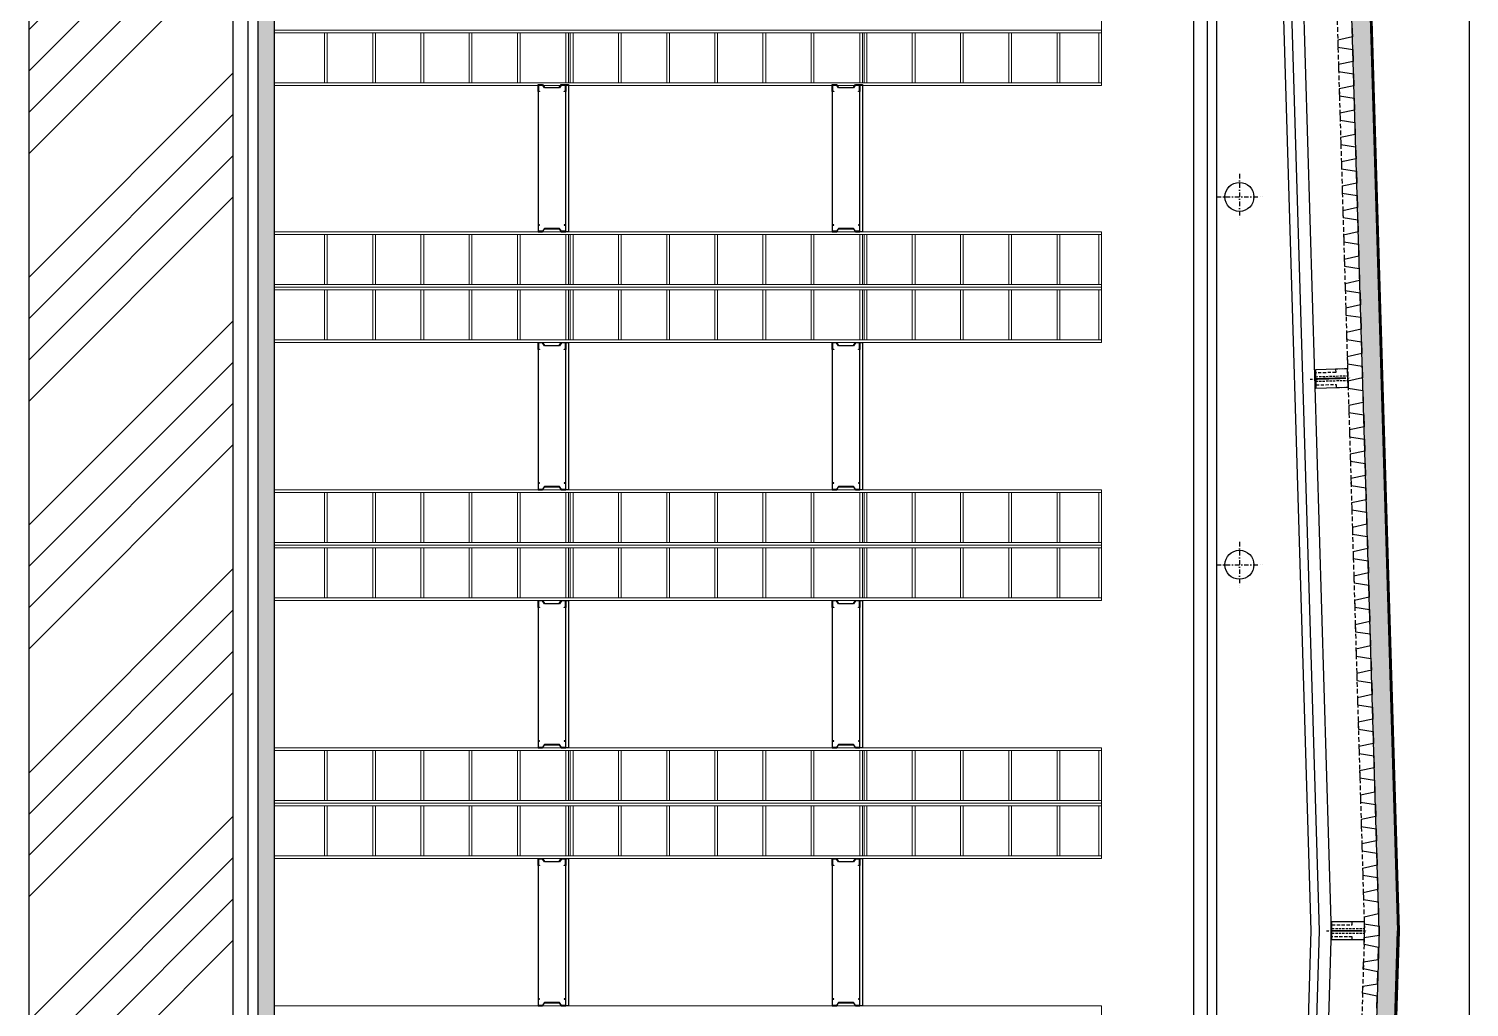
# Model space of a CAD drawing. Header units: millimetres. Extents: x 325046 to 1268204, y 1875583 to 2761998.
# Drawn here: x 328414 to 344085, y 2530062 to 2540701 of the extents above; entities that cross this region are included whole.
import ezdxf

# ---------------------------------------------------------------- set-up
doc = ezdxf.new("R2010")
doc.units = ezdxf.units.MM
doc.header["$LTSCALE"] = 100
doc.linetypes.add('DASHDOT', pattern=[1, 0.5, -0.25, 0, -0.25])
doc.linetypes.add('DASHED', pattern=[0.75, 0.5, -0.25])
for name, color, linetype in [('005', 9, 'Continuous'), ('025', 1, 'Continuous'), ('035', 7, 'Continuous'), ('050', 4, 'Continuous'), ('DEHA', 2, 'Continuous'), ('KOTY', 2, 'Continuous'), ('TENKÁ', 7, 'Continuous'), ('ŠRAF-TERÉN', 34, 'Continuous'), ('ŽB - MONOLIT', 4, 'Continuous')]:
    doc.layers.add(name, color=color, linetype=linetype)
for name, color, linetype, lineweight, true_color in [('IZOLACE - H', 7, 'Continuous', 9, 0x525252), ('PŘÍČKY - SDK', 7, 'Continuous', 30, 0x6a1174), ('Regály', 7, 'Continuous', 9, 0x0d4f10), ('TRAPÉZ -  KRYTINA', 7, 'Continuous', 25, 0x005875)]:
    doc.layers.add(name, color=color, linetype=linetype, lineweight=lineweight, true_color=true_color)
for name, color, linetype, true_color in [('Izolace tepelná', 7, 'Continuous', 0xfdf0ce), ('OCEL', 7, 'Continuous', 0x025574), ('ŽB - Šraf-monol', 7, 'Continuous', 0x6bc2a4)]:
    doc.layers.add(name, color=color, linetype=linetype, true_color=true_color)

# ---------------------------------------------------------------- blocks, each defined once
blk = doc.blocks.new('V3 POHL')
at = {"layer": '005', "linetype": 'DASHDOT'}
for points in [[(1939746, -5358205), (1939746, -5358705), (1939746, -5358705)], [(1939996, -5358455), (1939496, -5358455), (1939496, -5358455)], [(1939746, -5360505), (1939746, -5361005), (1939746, -5361005)], [(1939996, -5360755), (1939496, -5360755), (1939496, -5360755)], [(1939746, -5364505), (1939746, -5365005), (1939746, -5365005)], [(1939996, -5364755), (1939496, -5364755), (1939496, -5364755)], [(1939746, -5372965), (1939746, -5372465), (1939746, -5372465)], [(1939996, -5372715), (1939496, -5372715), (1939496, -5372715)], [(1939746, -5376965), (1939746, -5376465), (1939746, -5376465)], [(1939996, -5376715), (1939496, -5376715), (1939496, -5376715)], [(1939746, -5379265), (1939746, -5378765), (1939746, -5378765)], [(1939996, -5379015), (1939496, -5379015), (1939496, -5379015)]]:
    blk.add_lwpolyline(points, dxfattribs=at)
at = {"layer": '025', "linetype": 'DASHED'}
for points, const_width in [([(1940396, -5356835), (1940246, -5356835)], 25), ([(1938926, -5362735), (1938586, -5362725)], 20), ([(1938749, -5368735), (1938409, -5368735)], 20), ([(1938926, -5374735), (1938586, -5374745)], 20), ([(1940396, -5380585), (1940246, -5380585)], 25)]:
    blk.add_lwpolyline(points, dxfattribs=dict(at, const_width=const_width))
at = {"layer": '025', "linetype": 'DASHED', "ltscale": 0.5}
blk.add_lwpolyline([(1939065, -5358095), (1939062, -5358195), (1939112, -5358197), (1939115, -5358097)], close=True, dxfattribs=at)
at = {"layer": '035', "ltscale": 0.5}
blk.add_lwpolyline([(1939146, -5356805), (1939104, -5356805), (1938749, -5368634), (1938749, -5368836), (1939105, -5380715), (1940246, -5380715), (1940246, -5356705), (1939146, -5356705), (1939146, -5356805)], close=True, dxfattribs=at)
for points in [[(1939326, -5356705), (1938966, -5368735), (1939325, -5380715)], [(1939311, -5356705), (1939302, -5357005), (1939098, -5357005)], [(1939976, -5380715), (1939976, -5380715), (1939996, -5380715), (1939996, -5356705), (1939976, -5356705), (1939976, -5356705)], [(1940026, -5356705), (1940026, -5357005), (1940246, -5357005)], [(1939228, -5357005), (1938876, -5368735), (1939226, -5380415)], [(1940096, -5380415), (1940096, -5357005)], [(1939309, -5380715), (1939300, -5380415), (1939096, -5380415)], [(1940026, -5380715), (1940026, -5380415), (1940246, -5380415)]]:
    blk.add_lwpolyline(points, dxfattribs=at)
for centre in [(1939746, -5358455), (1939746, -5360755), (1939746, -5364755), (1939746, -5372715), (1939746, -5376715), (1939746, -5379015)]:
    blk.add_circle(centre, 158, dxfattribs=at)
at = {"layer": 'DEHA', "color": 3, "linetype": 'DASHDOT'}
blk.add_lwpolyline([(1938964, -5358145), (1939164, -5358145)], dxfattribs=at)

msp = doc.modelspace()

# ---------------------------------------------------------------- hatches: boundary and pattern name
at = {"layer": 'Izolace tepelná'}
h = msp.add_hatch(color=256, dxfattribs=at)
h.dxf.hatch_style = 1
h.paths.add_polyline_path([(343123.1, 2536982), (343303, 2530984.7), (343103.1, 2530978.7), (342923.1, 2536976)])
h.paths.add_polyline_path([(343105.6, 2530893.4), (343305.7, 2530893.4), (343303, 2530984.7), (343103.1, 2530978.7)])
h.paths.add_polyline_path([(342945.7, 2542892.7), (342745.6, 2542892.7), (342923.1, 2536976), (343123.1, 2536982)])
h = msp.add_hatch(color=256, dxfattribs=at)
h.dxf.hatch_style = 1
h.paths.add_polyline_path([(343123.1, 2524804.1), (343303, 2530801.4), (343103.1, 2530807.4), (342923.1, 2524810.1)])
h.paths.add_polyline_path([(342943.1, 2518806.8), (343123.1, 2524804.1), (342923.1, 2524810.1), (342921.4, 2524752.4), (342743.2, 2518812.8)])
h.paths.add_polyline_path([(342934.9, 2518531.9), (342943.1, 2518806.8), (342743.2, 2518812.8), (342735, 2518537.9)])
h.paths.add_polyline_path([(343105.6, 2530892.7), (343305.7, 2530892.7), (343303, 2530801.4), (343103.1, 2530807.4)])
at = {"layer": 'ŠRAF-TERÉN'}
h = msp.add_hatch(dxfattribs=at)
h.set_pattern_fill('ANSI34', color=256, scale=100, angle=180, style=0)
h.set_pattern_definition([(225, (3748669, 1557477), (1347.0384, -1347.0384), []), (225, (3748220, 1557477), (1347.0384, -1347.0384), []), (225, (3747771, 1557477), (1347.0384, -1347.0384), []), (225, (3747322, 1557477), (1347.0384, -1347.0384), [])])
h.paths.add_polyline_path([(330638, 2610592.7), (330638, 2605017.7), (329288, 2605017.7), (329288, 2605567.7), (328413.6, 2605567.7), (328413.6, 2610092.7), (329288, 2610092.7), (329288, 2610592.7)])
h.paths.add_polyline_path([(330088, 2616098.2), (330088, 2611802.5), (330088, 2611584.2), (329251.6, 2611430.2), (329310.7, 2611232.7), (329288, 2611092.7), (329288, 2611592.7), (328413.6, 2611592.7), (328413.6, 2616098.2)])
h.paths.add_polyline_path([(330638, 2599067.7), (329288, 2599067.7), (329288, 2599567.7), (328413.6, 2599567.7), (328413.6, 2604067.7), (329288, 2604067.7), (329288, 2604617.7), (329328, 2604617.7), (329328, 2604617.7), (329448, 2604617.7), (330638, 2604617.7)])
h.paths.add_polyline_path([(330638, 2598817.7), (329288, 2598817.7), (329288, 2599067.7), (329328, 2599067.7), (329328, 2599057.7), (329448, 2599057.7), (330638, 2599058.6)])
h.paths.add_polyline_path([(330638, 2598817.7), (330638, 2598567.7), (329448, 2598567.7), (329448, 2598577.7), (329328, 2598577.7), (329288, 2598577.3), (329288, 2598817.7)])
h.paths.add_polyline_path([(329288, 2598467.7), (329288, 2598067.7), (328413.6, 2598067.7), (328413.6, 2598511.4)], flags=17)
h.paths.add_polyline_path([(329288, 2598817.7), (329288, 2598567.7), (328413.6, 2598567.7), (328413.6, 2598817.7)])
h.paths.add_polyline_path([(329288, 2599067.7), (329288, 2598817.7), (328413.6, 2598817.7), (328413.6, 2599067.7)])
h.paths.add_polyline_path([(329288, 2599567.7), (329288, 2599167.7), (328413.6, 2599124), (328413.6, 2599567.7)], flags=17)
h.paths.add_polyline_path([(329288, 2604517.7), (329288, 2604067.7), (328413.6, 2604067.7), (328413.6, 2604561.4)], flags=17)
h.paths.add_polyline_path([(329288, 2604817.7), (329288, 2604617.7), (328413.6, 2604617.7), (328413.6, 2604817.7)])
h.paths.add_polyline_path([(329288, 2605017.7), (329288, 2604817.7), (328413.6, 2604817.7), (328413.6, 2605017.7)])
h.paths.add_polyline_path([(329288, 2605567.7), (329288, 2605117.7), (328413.6, 2605074), (328413.6, 2605567.7)], flags=17)
h.paths.add_polyline_path([(329288, 2610492.7), (329288, 2610092.7), (328413.6, 2610092.7), (328413.6, 2610536.4)], flags=17)
h.paths.add_polyline_path([(329288, 2610817.7), (329288, 2610592.7), (328413.6, 2610592.7), (328413.6, 2610817.7)])
h.paths.add_polyline_path([(329288, 2611092.7), (329288, 2610817.7), (328413.6, 2610817.7), (328413.6, 2611092.7)])
h.paths.add_polyline_path([(329288, 2611592.7), (329288, 2611192.7), (328413.6, 2611149), (328413.6, 2611592.7)], flags=17)
h.paths.add_polyline_path([(329655.4, 2473791.8), (330638, 2474664.6), (330638, 2598567.7), (329448, 2598567.7), (329328, 2598567.7), (329328, 2598567.7), (329288, 2598567.7), (329288, 2598067.7), (328413.6, 2598067.7), (328413.6, 2450125.8), (330145.3, 2450125.8), (329540.3, 2470005.1), (329091.3, 2470252.1), (329091.3, 2470657.8), (329655.4, 2470923.6)])
at = {"layer": 'ŽB - Šraf-monol'}
msp.add_hatch(color=256, dxfattribs=at).paths.add_polyline_path([(331085.4, 2472948.4), (330905.4, 2472948.4), (330905.4, 2611092.7), (331085.4, 2611092.7)])

# ---------------------------------------------------------------- linework, layer by layer
at = {"layer": '005', "linetype": 'DASHED'}
msp.add_lwpolyline([(342585.6, 2542892.7), (342585.6, 2542892.7), (342945.6, 2530892.7), (342575.1, 2518542.7)], dxfattribs=at)
at = {"layer": '005', "linetype": 'DASHDOT', "ltscale": 0.5}
for points in [[(342355.4, 2536891.2), (342795.2, 2536904.4)], [(342532.4, 2530893), (342972.4, 2530893)]]:
    msp.add_lwpolyline(points, dxfattribs=at)
at = {"layer": '035', "linetype": 'DASHED', "ltscale": 0.7}
for points in [[(342768.2, 2536803.5), (342762.2, 2537003.5), (342632.3, 2536999.6), (342633.3, 2536964.6), (342413.4, 2536958), (342417.3, 2536828), (342637.2, 2536834.6), (342638.3, 2536799.6), (342768.2, 2536803.5)], [(342942.4, 2530993), (342942.4, 2530793), (342812.4, 2530793), (342812.4, 2530828), (342592.4, 2530828), (342592.4, 2530958), (342812.4, 2530958), (342812.4, 2530993), (342942.4, 2530993)]]:
    msp.add_lwpolyline(points, dxfattribs=at)
at = {"layer": '035', "linetype": 'DASHED', "ltscale": 0.5}
for points in [[(342414.6, 2536918), (342764.5, 2536928.5)], [(342416.1, 2536868), (342766, 2536878.5)], [(342592.4, 2530918), (342942.4, 2530918)], [(342592.4, 2530868), (342942.4, 2530868)]]:
    msp.add_lwpolyline(points, dxfattribs=at)
at = {"layer": '050', "ltscale": 0.5}
for points in [[(342768.2, 2536803.5), (342768.2, 2536803.5), (342768.2, 2536803.5), (342768.2, 2536803.5), (342762.2, 2537003.5), (342762.2, 2537003.5), (342762.2, 2537003.5), (342412.4, 2536993), (342418.4, 2536793.1)], [(342942.4, 2530993), (342942.4, 2530993), (342942.4, 2530993), (342942.4, 2530993), (342942.4, 2530793), (342942.4, 2530793), (342942.4, 2530793), (342592.4, 2530793), (342592.4, 2530993)]]:
    msp.add_lwpolyline(points, close=True, dxfattribs=at)
at = {"layer": 'IZOLACE - H', "linetype": 'ByBlock', "ltscale": 1000}
for p, q in [((343325.7, 2530893.4), (342965.7, 2542892.7)), ((343325.7, 2530892.7), (342954.9, 2518531.3))]:
    msp.add_line(p, q, dxfattribs=at)
at = {"layer": 'IZOLACE - H', "linetype": 'DASHED', "ltscale": 10, "const_width": 20}
for points in [[(343315.7, 2530893.4), (342955.7, 2542892.7)], [(343315.7, 2530892.7), (342944.9, 2518531.6)]]:
    msp.add_lwpolyline(points, dxfattribs=at)
at = {"layer": 'Izolace tepelná'}
for points in [[(343105.6, 2530893.4), (342745.6, 2542892.7)], [(342945.7, 2542892.7), (343305.7, 2530893.4)], [(342735, 2518537.9), (342934.9, 2518531.9), (343305.7, 2530892.7)], [(343105.6, 2530892.7), (342735, 2518537.9)]]:
    msp.add_lwpolyline(points, dxfattribs=at)
at = {"layer": 'KOTY'}
msp.add_line((341085.4, 2532471.3), (341085.4, 2531661.8), dxfattribs=at)
at = {"layer": 'OCEL', "linetype": 'ByBlock'}
for p, q in [((333955.4, 2540019.6), (333955.4, 2538570.1)), ((337155.4, 2540019.6), (337155.4, 2538570.1)), ((333955.4, 2537213.6), (333955.4, 2535764.1)), ((337155.4, 2537213.6), (337155.4, 2535764.1)), ((333955.4, 2534407.6), (333955.4, 2532958.1)), ((337155.4, 2534407.6), (337155.4, 2532958.1)), ((333955.4, 2531601.6), (333955.4, 2530152.1)), ((337155.4, 2531601.6), (337155.4, 2530152.1))]:
    msp.add_line(p, q, dxfattribs=at)
for points in [[(334239.9, 2540023.6), (334251.4, 2540023.6), (334251.4, 2540090.9), (334209.3, 2540090.9), (334187.7, 2540060.3), (334023, 2540060.3), (334001.4, 2540090.9), (333959.4, 2540090.9), (333959.4, 2540023.6), (333970.8, 2540023.6), (333970.8, 2540019.6), (333955.4, 2540019.6), (333955.4, 2540094.9), (334003.4, 2540094.9), (334025, 2540064.3), (334185.6, 2540064.3), (334207.3, 2540094.9), (334255.4, 2540094.9), (334255.4, 2540019.6), (334239.9, 2540019.6), (334239.9, 2540023.6)], [(337439.9, 2540023.6), (337451.4, 2540023.6), (337451.4, 2540090.9), (337409.3, 2540090.9), (337387.7, 2540060.3), (337223, 2540060.3), (337201.4, 2540090.9), (337159.4, 2540090.9), (337159.4, 2540023.6), (337170.8, 2540023.6), (337170.8, 2540019.6), (337155.4, 2540019.6), (337155.4, 2540094.9), (337203.4, 2540094.9), (337225, 2540064.3), (337385.6, 2540064.3), (337407.3, 2540094.9), (337455.4, 2540094.9), (337455.4, 2540019.6), (337439.9, 2540019.6), (337439.9, 2540023.6)], [(334239.9, 2538566.1), (334251.4, 2538566.1), (334251.4, 2538498.9), (334209.3, 2538498.9), (334187.7, 2538529.5), (334023, 2538529.5), (334001.4, 2538498.9), (333959.4, 2538498.9), (333959.4, 2538566.1), (333970.8, 2538566.1), (333970.8, 2538570.1), (333955.4, 2538570.1), (333955.4, 2538494.9), (334003.4, 2538494.9), (334025, 2538525.5), (334185.6, 2538525.5), (334207.3, 2538494.9), (334255.4, 2538494.9), (334255.4, 2538570.1), (334239.9, 2538570.1), (334239.9, 2538566.1)], [(337439.9, 2538566.1), (337451.4, 2538566.1), (337451.4, 2538498.9), (337409.3, 2538498.9), (337387.7, 2538529.5), (337223, 2538529.5), (337201.4, 2538498.9), (337159.4, 2538498.9), (337159.4, 2538566.1), (337170.8, 2538566.1), (337170.8, 2538570.1), (337155.4, 2538570.1), (337155.4, 2538494.9), (337203.4, 2538494.9), (337225, 2538525.5), (337385.6, 2538525.5), (337407.3, 2538494.9), (337455.4, 2538494.9), (337455.4, 2538570.1), (337439.9, 2538570.1), (337439.9, 2538566.1)], [(334239.9, 2537217.6), (334251.4, 2537217.6), (334251.4, 2537284.9), (334209.3, 2537284.9), (334187.7, 2537254.3), (334023, 2537254.3), (334001.4, 2537284.9), (333959.4, 2537284.9), (333959.4, 2537217.6), (333970.8, 2537217.6), (333970.8, 2537213.6), (333955.4, 2537213.6), (333955.4, 2537288.9), (334003.4, 2537288.9), (334025, 2537258.3), (334185.6, 2537258.3), (334207.3, 2537288.9), (334255.4, 2537288.9), (334255.4, 2537213.6), (334239.9, 2537213.6), (334239.9, 2537217.6)], [(337439.9, 2537217.6), (337451.4, 2537217.6), (337451.4, 2537284.9), (337409.3, 2537284.9), (337387.7, 2537254.3), (337223, 2537254.3), (337201.4, 2537284.9), (337159.4, 2537284.9), (337159.4, 2537217.6), (337170.8, 2537217.6), (337170.8, 2537213.6), (337155.4, 2537213.6), (337155.4, 2537288.9), (337203.4, 2537288.9), (337225, 2537258.3), (337385.6, 2537258.3), (337407.3, 2537288.9), (337455.4, 2537288.9), (337455.4, 2537213.6), (337439.9, 2537213.6), (337439.9, 2537217.6)], [(334239.9, 2535760.1), (334251.4, 2535760.1), (334251.4, 2535692.9), (334209.3, 2535692.9), (334187.7, 2535723.5), (334023, 2535723.5), (334001.4, 2535692.9), (333959.4, 2535692.9), (333959.4, 2535760.1), (333970.8, 2535760.1), (333970.8, 2535764.1), (333955.4, 2535764.1), (333955.4, 2535688.9), (334003.4, 2535688.9), (334025, 2535719.5), (334185.6, 2535719.5), (334207.3, 2535688.9), (334255.4, 2535688.9), (334255.4, 2535764.1), (334239.9, 2535764.1), (334239.9, 2535760.1)], [(337439.9, 2535760.1), (337451.4, 2535760.1), (337451.4, 2535692.9), (337409.3, 2535692.9), (337387.7, 2535723.5), (337223, 2535723.5), (337201.4, 2535692.9), (337159.4, 2535692.9), (337159.4, 2535760.1), (337170.8, 2535760.1), (337170.8, 2535764.1), (337155.4, 2535764.1), (337155.4, 2535688.9), (337203.4, 2535688.9), (337225, 2535719.5), (337385.6, 2535719.5), (337407.3, 2535688.9), (337455.4, 2535688.9), (337455.4, 2535764.1), (337439.9, 2535764.1), (337439.9, 2535760.1)], [(334239.9, 2534411.6), (334251.4, 2534411.6), (334251.4, 2534478.9), (334209.3, 2534478.9), (334187.7, 2534448.3), (334023, 2534448.3), (334001.4, 2534478.9), (333959.4, 2534478.9), (333959.4, 2534411.6), (333970.8, 2534411.6), (333970.8, 2534407.6), (333955.4, 2534407.6), (333955.4, 2534482.9), (334003.4, 2534482.9), (334025, 2534452.3), (334185.6, 2534452.3), (334207.3, 2534482.9), (334255.4, 2534482.9), (334255.4, 2534407.6), (334239.9, 2534407.6), (334239.9, 2534411.6)], [(337439.9, 2534411.6), (337451.4, 2534411.6), (337451.4, 2534478.9), (337409.3, 2534478.9), (337387.7, 2534448.3), (337223, 2534448.3), (337201.4, 2534478.9), (337159.4, 2534478.9), (337159.4, 2534411.6), (337170.8, 2534411.6), (337170.8, 2534407.6), (337155.4, 2534407.6), (337155.4, 2534482.9), (337203.4, 2534482.9), (337225, 2534452.3), (337385.6, 2534452.3), (337407.3, 2534482.9), (337455.4, 2534482.9), (337455.4, 2534407.6), (337439.9, 2534407.6), (337439.9, 2534411.6)], [(334239.9, 2532954.1), (334251.4, 2532954.1), (334251.4, 2532886.9), (334209.3, 2532886.9), (334187.7, 2532917.5), (334023, 2532917.5), (334001.4, 2532886.9), (333959.4, 2532886.9), (333959.4, 2532954.1), (333970.8, 2532954.1), (333970.8, 2532958.1), (333955.4, 2532958.1), (333955.4, 2532882.9), (334003.4, 2532882.9), (334025, 2532913.5), (334185.6, 2532913.5), (334207.3, 2532882.9), (334255.4, 2532882.9), (334255.4, 2532958.1), (334239.9, 2532958.1), (334239.9, 2532954.1)], [(337439.9, 2532954.1), (337451.4, 2532954.1), (337451.4, 2532886.9), (337409.3, 2532886.9), (337387.7, 2532917.5), (337223, 2532917.5), (337201.4, 2532886.9), (337159.4, 2532886.9), (337159.4, 2532954.1), (337170.8, 2532954.1), (337170.8, 2532958.1), (337155.4, 2532958.1), (337155.4, 2532882.9), (337203.4, 2532882.9), (337225, 2532913.5), (337385.6, 2532913.5), (337407.3, 2532882.9), (337455.4, 2532882.9), (337455.4, 2532958.1), (337439.9, 2532958.1), (337439.9, 2532954.1)], [(334239.9, 2531605.6), (334251.4, 2531605.6), (334251.4, 2531672.9), (334209.3, 2531672.9), (334187.7, 2531642.3), (334023, 2531642.3), (334001.4, 2531672.9), (333959.4, 2531672.9), (333959.4, 2531605.6), (333970.8, 2531605.6), (333970.8, 2531601.6), (333955.4, 2531601.6), (333955.4, 2531676.9), (334003.4, 2531676.9), (334025, 2531646.3), (334185.6, 2531646.3), (334207.3, 2531676.9), (334255.4, 2531676.9), (334255.4, 2531601.6), (334239.9, 2531601.6), (334239.9, 2531605.6)], [(337439.9, 2531605.6), (337451.4, 2531605.6), (337451.4, 2531672.9), (337409.3, 2531672.9), (337387.7, 2531642.3), (337223, 2531642.3), (337201.4, 2531672.9), (337159.4, 2531672.9), (337159.4, 2531605.6), (337170.8, 2531605.6), (337170.8, 2531601.6), (337155.4, 2531601.6), (337155.4, 2531676.9), (337203.4, 2531676.9), (337225, 2531646.3), (337385.6, 2531646.3), (337407.3, 2531676.9), (337455.4, 2531676.9), (337455.4, 2531601.6), (337439.9, 2531601.6), (337439.9, 2531605.6)], [(334239.9, 2530148.1), (334251.4, 2530148.1), (334251.4, 2530080.9), (334209.3, 2530080.9), (334187.7, 2530111.5), (334023, 2530111.5), (334001.4, 2530080.9), (333959.4, 2530080.9), (333959.4, 2530148.1), (333970.8, 2530148.1), (333970.8, 2530152.1), (333955.4, 2530152.1), (333955.4, 2530076.9), (334003.4, 2530076.9), (334025, 2530107.5), (334185.6, 2530107.5), (334207.3, 2530076.9), (334255.4, 2530076.9), (334255.4, 2530152.1), (334239.9, 2530152.1), (334239.9, 2530148.1)], [(337439.9, 2530148.1), (337451.4, 2530148.1), (337451.4, 2530080.9), (337409.3, 2530080.9), (337387.7, 2530111.5), (337223, 2530111.5), (337201.4, 2530080.9), (337159.4, 2530080.9), (337159.4, 2530148.1), (337170.8, 2530148.1), (337170.8, 2530152.1), (337155.4, 2530152.1), (337155.4, 2530076.9), (337203.4, 2530076.9), (337225, 2530107.5), (337385.6, 2530107.5), (337407.3, 2530076.9), (337455.4, 2530076.9), (337455.4, 2530152.1), (337439.9, 2530152.1), (337439.9, 2530148.1)]]:
    msp.add_lwpolyline(points, dxfattribs=at)
for points in [[(334285.4, 2540094.9), (334285.4, 2538494.9), (334255.4, 2538494.9), (334255.4, 2540094.9)], [(337485.4, 2540094.9), (337485.4, 2538494.9), (337455.4, 2538494.9), (337455.4, 2540094.9)], [(334285.4, 2537288.9), (334285.4, 2535688.9), (334255.4, 2535688.9), (334255.4, 2537288.9)], [(337485.4, 2537288.9), (337485.4, 2535688.9), (337455.4, 2535688.9), (337455.4, 2537288.9)], [(334285.4, 2534482.9), (334285.4, 2532882.9), (334255.4, 2532882.9), (334255.4, 2534482.9)], [(337485.4, 2534482.9), (337485.4, 2532882.9), (337455.4, 2532882.9), (337455.4, 2534482.9)], [(334285.4, 2531676.9), (334285.4, 2530076.9), (334255.4, 2530076.9), (334255.4, 2531676.9)], [(337485.4, 2531676.9), (337485.4, 2530076.9), (337455.4, 2530076.9), (337455.4, 2531676.9)]]:
    msp.add_lwpolyline(points, close=True, dxfattribs=at)
at = {"layer": 'PŘÍČKY - SDK'}
msp.add_line((330795.4, 2611092.7), (330795.4, 2471143.4), dxfattribs=at)
at = {"layer": 'Regály'}
for points in [[(340085.4, 2541288.7), (340085.4, 2540685.7), (331085.4, 2540685.7), (331085.4, 2541288.7)], [(340085.4, 2540685.7), (340085.4, 2540082.7), (331085.4, 2540082.7), (331085.4, 2540685.7)], [(340055.4, 2540655.7), (340055.4, 2540112.7), (331085.4, 2540112.7), (331085.4, 2540655.7)], [(340085.4, 2538494.9), (340085.4, 2537891.9), (331085.4, 2537891.9), (331085.4, 2538494.9)], [(340055.4, 2538464.9), (340055.4, 2537921.9), (331085.4, 2537921.9), (331085.4, 2538464.9)], [(340085.4, 2537891.9), (340085.4, 2537288.9), (331085.4, 2537288.9), (331085.4, 2537891.9)], [(340055.4, 2537861.9), (340055.4, 2537318.9), (331085.4, 2537318.9), (331085.4, 2537861.9)], [(340085.4, 2535688.9), (340085.4, 2535085.9), (331085.4, 2535085.9), (331085.4, 2535688.9)], [(340055.4, 2535658.9), (340055.4, 2535115.9), (331085.4, 2535115.9), (331085.4, 2535658.9)], [(340085.4, 2535085.9), (340085.4, 2534482.9), (331085.4, 2534482.9), (331085.4, 2535085.9)], [(340055.4, 2535055.9), (340055.4, 2534512.9), (331085.4, 2534512.9), (331085.4, 2535055.9)], [(340085.4, 2532882.9), (340085.4, 2532279.9), (331085.4, 2532279.9), (331085.4, 2532882.9)], [(340055.4, 2532852.9), (340055.4, 2532309.9), (331085.4, 2532309.9), (331085.4, 2532852.9)], [(340085.4, 2532279.9), (340085.4, 2531676.9), (331085.4, 2531676.9), (331085.4, 2532279.9)], [(340055.4, 2532249.9), (340055.4, 2531706.9), (331085.4, 2531706.9), (331085.4, 2532249.9)], [(340085.4, 2530076.9), (340085.4, 2529473.9), (331085.4, 2529473.9), (331085.4, 2530076.9)]]:
    msp.add_lwpolyline(points, close=True, dxfattribs=at)
at = {"layer": 'Regály', "linetype": 'ByBlock'}
for points in [[(331660.2, 2540655.7), (331660.2, 2540112.7), (331630.2, 2540112.7), (331630.2, 2540655.7)], [(332185.2, 2540655.7), (332185.2, 2540112.7), (332155.2, 2540112.7), (332155.2, 2540655.7)], [(332710.3, 2540655.7), (332710.3, 2540112.7), (332680.3, 2540112.7), (332680.3, 2540655.7)], [(333235.3, 2540655.7), (333235.3, 2540112.7), (333205.3, 2540112.7), (333205.3, 2540655.7)], [(333760.3, 2540655.7), (333760.3, 2540112.7), (333730.3, 2540112.7), (333730.3, 2540655.7)], [(334285.4, 2540655.7), (334285.4, 2540112.7), (334255.4, 2540112.7), (334255.4, 2540655.7)], [(334335.2, 2540655.7), (334335.2, 2540112.7), (334305.2, 2540112.7), (334305.2, 2540655.7)], [(334860.2, 2540655.7), (334860.2, 2540112.7), (334830.2, 2540112.7), (334830.2, 2540655.7)], [(335385.2, 2540655.7), (335385.2, 2540112.7), (335355.2, 2540112.7), (335355.2, 2540655.7)], [(335906.4, 2540655.7), (335906.4, 2540112.7), (335876.4, 2540112.7), (335876.4, 2540655.7)], [(336431.5, 2540655.7), (336431.5, 2540112.7), (336401.5, 2540112.7), (336401.5, 2540655.7)], [(336956.5, 2540655.7), (336956.5, 2540112.7), (336926.5, 2540112.7), (336926.5, 2540655.7)], [(337485.4, 2540655.7), (337485.4, 2540112.7), (337455.4, 2540112.7), (337455.4, 2540655.7)], [(337531.3, 2540655.7), (337531.3, 2540112.7), (337501.3, 2540112.7), (337501.3, 2540655.7)], [(338056.4, 2540655.7), (338056.4, 2540112.7), (338026.4, 2540112.7), (338026.4, 2540655.7)], [(338581.4, 2540655.7), (338581.4, 2540112.7), (338551.4, 2540112.7), (338551.4, 2540655.7)], [(339106.4, 2540655.7), (339106.4, 2540112.7), (339076.4, 2540112.7), (339076.4, 2540655.7)], [(339631.5, 2540655.7), (339631.5, 2540112.7), (339601.5, 2540112.7), (339601.5, 2540655.7)], [(340085.4, 2540655.7), (340085.4, 2540112.7), (340055.4, 2540112.7), (340055.4, 2540655.7)], [(340085.4, 2540655.7), (340085.4, 2540112.7), (340055.4, 2540112.7), (340055.4, 2540655.7)], [(331660.2, 2538464.9), (331660.2, 2537921.9), (331630.2, 2537921.9), (331630.2, 2538464.9)], [(332185.2, 2538464.9), (332185.2, 2537921.9), (332155.2, 2537921.9), (332155.2, 2538464.9)], [(332710.3, 2538464.9), (332710.3, 2537921.9), (332680.3, 2537921.9), (332680.3, 2538464.9)], [(333235.3, 2538464.9), (333235.3, 2537921.9), (333205.3, 2537921.9), (333205.3, 2538464.9)], [(333760.3, 2538464.9), (333760.3, 2537921.9), (333730.3, 2537921.9), (333730.3, 2538464.9)], [(334285.4, 2538464.9), (334285.4, 2537921.9), (334255.4, 2537921.9), (334255.4, 2538464.9)], [(334335.2, 2538464.9), (334335.2, 2537921.9), (334305.2, 2537921.9), (334305.2, 2538464.9)], [(334860.2, 2538464.9), (334860.2, 2537921.9), (334830.2, 2537921.9), (334830.2, 2538464.9)], [(335385.2, 2538464.9), (335385.2, 2537921.9), (335355.2, 2537921.9), (335355.2, 2538464.9)], [(335906.4, 2538464.9), (335906.4, 2537921.9), (335876.4, 2537921.9), (335876.4, 2538464.9)], [(336431.5, 2538464.9), (336431.5, 2537921.9), (336401.5, 2537921.9), (336401.5, 2538464.9)], [(336956.5, 2538464.9), (336956.5, 2537921.9), (336926.5, 2537921.9), (336926.5, 2538464.9)], [(337485.4, 2538464.9), (337485.4, 2537921.9), (337455.4, 2537921.9), (337455.4, 2538464.9)], [(337531.3, 2538464.9), (337531.3, 2537921.9), (337501.3, 2537921.9), (337501.3, 2538464.9)], [(338056.4, 2538464.9), (338056.4, 2537921.9), (338026.4, 2537921.9), (338026.4, 2538464.9)], [(338581.4, 2538464.9), (338581.4, 2537921.9), (338551.4, 2537921.9), (338551.4, 2538464.9)], [(339106.4, 2538464.9), (339106.4, 2537921.9), (339076.4, 2537921.9), (339076.4, 2538464.9)], [(339631.5, 2538464.9), (339631.5, 2537921.9), (339601.5, 2537921.9), (339601.5, 2538464.9)], [(340085.4, 2538464.9), (340085.4, 2537921.9), (340055.4, 2537921.9), (340055.4, 2538464.9)], [(340085.4, 2538464.9), (340085.4, 2537921.9), (340055.4, 2537921.9), (340055.4, 2538464.9)], [(331660.2, 2537861.9), (331660.2, 2537318.9), (331630.2, 2537318.9), (331630.2, 2537861.9)], [(332185.2, 2537861.9), (332185.2, 2537318.9), (332155.2, 2537318.9), (332155.2, 2537861.9)], [(332710.3, 2537861.9), (332710.3, 2537318.9), (332680.3, 2537318.9), (332680.3, 2537861.9)], [(333235.3, 2537861.9), (333235.3, 2537318.9), (333205.3, 2537318.9), (333205.3, 2537861.9)], [(333760.3, 2537861.9), (333760.3, 2537318.9), (333730.3, 2537318.9), (333730.3, 2537861.9)], [(334285.4, 2537861.9), (334285.4, 2537318.9), (334255.4, 2537318.9), (334255.4, 2537861.9)], [(334335.2, 2537861.9), (334335.2, 2537318.9), (334305.2, 2537318.9), (334305.2, 2537861.9)], [(334860.2, 2537861.9), (334860.2, 2537318.9), (334830.2, 2537318.9), (334830.2, 2537861.9)], [(335385.2, 2537861.9), (335385.2, 2537318.9), (335355.2, 2537318.9), (335355.2, 2537861.9)], [(335906.4, 2537861.9), (335906.4, 2537318.9), (335876.4, 2537318.9), (335876.4, 2537861.9)], [(336431.5, 2537861.9), (336431.5, 2537318.9), (336401.5, 2537318.9), (336401.5, 2537861.9)], [(336956.5, 2537861.9), (336956.5, 2537318.9), (336926.5, 2537318.9), (336926.5, 2537861.9)], [(337485.4, 2537861.9), (337485.4, 2537318.9), (337455.4, 2537318.9), (337455.4, 2537861.9)], [(337531.3, 2537861.9), (337531.3, 2537318.9), (337501.3, 2537318.9), (337501.3, 2537861.9)], [(338056.4, 2537861.9), (338056.4, 2537318.9), (338026.4, 2537318.9), (338026.4, 2537861.9)], [(338581.4, 2537861.9), (338581.4, 2537318.9), (338551.4, 2537318.9), (338551.4, 2537861.9)], [(339106.4, 2537861.9), (339106.4, 2537318.9), (339076.4, 2537318.9), (339076.4, 2537861.9)], [(339631.5, 2537861.9), (339631.5, 2537318.9), (339601.5, 2537318.9), (339601.5, 2537861.9)], [(340085.4, 2537861.9), (340085.4, 2537318.9), (340055.4, 2537318.9), (340055.4, 2537861.9)], [(340085.4, 2537861.9), (340085.4, 2537318.9), (340055.4, 2537318.9), (340055.4, 2537861.9)], [(331660.2, 2535658.9), (331660.2, 2535115.9), (331630.2, 2535115.9), (331630.2, 2535658.9)], [(332185.2, 2535658.9), (332185.2, 2535115.9), (332155.2, 2535115.9), (332155.2, 2535658.9)], [(332710.3, 2535658.9), (332710.3, 2535115.9), (332680.3, 2535115.9), (332680.3, 2535658.9)], [(333235.3, 2535658.9), (333235.3, 2535115.9), (333205.3, 2535115.9), (333205.3, 2535658.9)], [(333760.3, 2535658.9), (333760.3, 2535115.9), (333730.3, 2535115.9), (333730.3, 2535658.9)], [(334285.4, 2535658.9), (334285.4, 2535115.9), (334255.4, 2535115.9), (334255.4, 2535658.9)], [(334335.2, 2535658.9), (334335.2, 2535115.9), (334305.2, 2535115.9), (334305.2, 2535658.9)], [(334860.2, 2535658.9), (334860.2, 2535115.9), (334830.2, 2535115.9), (334830.2, 2535658.9)], [(335385.2, 2535658.9), (335385.2, 2535115.9), (335355.2, 2535115.9), (335355.2, 2535658.9)], [(335906.4, 2535658.9), (335906.4, 2535115.9), (335876.4, 2535115.9), (335876.4, 2535658.9)], [(336431.5, 2535658.9), (336431.5, 2535115.9), (336401.5, 2535115.9), (336401.5, 2535658.9)], [(336956.5, 2535658.9), (336956.5, 2535115.9), (336926.5, 2535115.9), (336926.5, 2535658.9)], [(337485.4, 2535658.9), (337485.4, 2535115.9), (337455.4, 2535115.9), (337455.4, 2535658.9)], [(337531.3, 2535658.9), (337531.3, 2535115.9), (337501.3, 2535115.9), (337501.3, 2535658.9)], [(338056.4, 2535658.9), (338056.4, 2535115.9), (338026.4, 2535115.9), (338026.4, 2535658.9)], [(338581.4, 2535658.9), (338581.4, 2535115.9), (338551.4, 2535115.9), (338551.4, 2535658.9)], [(339106.4, 2535658.9), (339106.4, 2535115.9), (339076.4, 2535115.9), (339076.4, 2535658.9)], [(339631.5, 2535658.9), (339631.5, 2535115.9), (339601.5, 2535115.9), (339601.5, 2535658.9)], [(340085.4, 2535658.9), (340085.4, 2535115.9), (340055.4, 2535115.9), (340055.4, 2535658.9)], [(340085.4, 2535658.9), (340085.4, 2535115.9), (340055.4, 2535115.9), (340055.4, 2535658.9)], [(331660.2, 2535055.9), (331660.2, 2534512.9), (331630.2, 2534512.9), (331630.2, 2535055.9)], [(332185.2, 2535055.9), (332185.2, 2534512.9), (332155.2, 2534512.9), (332155.2, 2535055.9)], [(332710.3, 2535055.9), (332710.3, 2534512.9), (332680.3, 2534512.9), (332680.3, 2535055.9)], [(333235.3, 2535055.9), (333235.3, 2534512.9), (333205.3, 2534512.9), (333205.3, 2535055.9)], [(333760.3, 2535055.9), (333760.3, 2534512.9), (333730.3, 2534512.9), (333730.3, 2535055.9)], [(334285.4, 2535055.9), (334285.4, 2534512.9), (334255.4, 2534512.9), (334255.4, 2535055.9)], [(334335.2, 2535055.9), (334335.2, 2534512.9), (334305.2, 2534512.9), (334305.2, 2535055.9)], [(334860.2, 2535055.9), (334860.2, 2534512.9), (334830.2, 2534512.9), (334830.2, 2535055.9)], [(335385.2, 2535055.9), (335385.2, 2534512.9), (335355.2, 2534512.9), (335355.2, 2535055.9)], [(335906.4, 2535055.9), (335906.4, 2534512.9), (335876.4, 2534512.9), (335876.4, 2535055.9)], [(336431.5, 2535055.9), (336431.5, 2534512.9), (336401.5, 2534512.9), (336401.5, 2535055.9)], [(336956.5, 2535055.9), (336956.5, 2534512.9), (336926.5, 2534512.9), (336926.5, 2535055.9)], [(337485.4, 2535055.9), (337485.4, 2534512.9), (337455.4, 2534512.9), (337455.4, 2535055.9)], [(337531.3, 2535055.9), (337531.3, 2534512.9), (337501.3, 2534512.9), (337501.3, 2535055.9)], [(338056.4, 2535055.9), (338056.4, 2534512.9), (338026.4, 2534512.9), (338026.4, 2535055.9)], [(338581.4, 2535055.9), (338581.4, 2534512.9), (338551.4, 2534512.9), (338551.4, 2535055.9)], [(339106.4, 2535055.9), (339106.4, 2534512.9), (339076.4, 2534512.9), (339076.4, 2535055.9)], [(339631.5, 2535055.9), (339631.5, 2534512.9), (339601.5, 2534512.9), (339601.5, 2535055.9)], [(340085.4, 2535055.9), (340085.4, 2534512.9), (340055.4, 2534512.9), (340055.4, 2535055.9)], [(340085.4, 2535055.9), (340085.4, 2534512.9), (340055.4, 2534512.9), (340055.4, 2535055.9)], [(331660.2, 2532852.9), (331660.2, 2532309.9), (331630.2, 2532309.9), (331630.2, 2532852.9)], [(332185.2, 2532852.9), (332185.2, 2532309.9), (332155.2, 2532309.9), (332155.2, 2532852.9)], [(332710.3, 2532852.9), (332710.3, 2532309.9), (332680.3, 2532309.9), (332680.3, 2532852.9)], [(333235.3, 2532852.9), (333235.3, 2532309.9), (333205.3, 2532309.9), (333205.3, 2532852.9)], [(333760.3, 2532852.9), (333760.3, 2532309.9), (333730.3, 2532309.9), (333730.3, 2532852.9)], [(334285.4, 2532852.9), (334285.4, 2532309.9), (334255.4, 2532309.9), (334255.4, 2532852.9)], [(334335.2, 2532852.9), (334335.2, 2532309.9), (334305.2, 2532309.9), (334305.2, 2532852.9)], [(334860.2, 2532852.9), (334860.2, 2532309.9), (334830.2, 2532309.9), (334830.2, 2532852.9)], [(335385.2, 2532852.9), (335385.2, 2532309.9), (335355.2, 2532309.9), (335355.2, 2532852.9)], [(335906.4, 2532852.9), (335906.4, 2532309.9), (335876.4, 2532309.9), (335876.4, 2532852.9)], [(336431.5, 2532852.9), (336431.5, 2532309.9), (336401.5, 2532309.9), (336401.5, 2532852.9)], [(336956.5, 2532852.9), (336956.5, 2532309.9), (336926.5, 2532309.9), (336926.5, 2532852.9)], [(337485.4, 2532852.9), (337485.4, 2532309.9), (337455.4, 2532309.9), (337455.4, 2532852.9)], [(337531.3, 2532852.9), (337531.3, 2532309.9), (337501.3, 2532309.9), (337501.3, 2532852.9)], [(338056.4, 2532852.9), (338056.4, 2532309.9), (338026.4, 2532309.9), (338026.4, 2532852.9)], [(338581.4, 2532852.9), (338581.4, 2532309.9), (338551.4, 2532309.9), (338551.4, 2532852.9)], [(339106.4, 2532852.9), (339106.4, 2532309.9), (339076.4, 2532309.9), (339076.4, 2532852.9)], [(339631.5, 2532852.9), (339631.5, 2532309.9), (339601.5, 2532309.9), (339601.5, 2532852.9)], [(340085.4, 2532852.9), (340085.4, 2532309.9), (340055.4, 2532309.9), (340055.4, 2532852.9)], [(340085.4, 2532852.9), (340085.4, 2532309.9), (340055.4, 2532309.9), (340055.4, 2532852.9)], [(331660.2, 2532249.9), (331660.2, 2531706.9), (331630.2, 2531706.9), (331630.2, 2532249.9)], [(332185.2, 2532249.9), (332185.2, 2531706.9), (332155.2, 2531706.9), (332155.2, 2532249.9)], [(332710.3, 2532249.9), (332710.3, 2531706.9), (332680.3, 2531706.9), (332680.3, 2532249.9)], [(333235.3, 2532249.9), (333235.3, 2531706.9), (333205.3, 2531706.9), (333205.3, 2532249.9)], [(333760.3, 2532249.9), (333760.3, 2531706.9), (333730.3, 2531706.9), (333730.3, 2532249.9)], [(334285.4, 2532249.9), (334285.4, 2531706.9), (334255.4, 2531706.9), (334255.4, 2532249.9)], [(334335.2, 2532249.9), (334335.2, 2531706.9), (334305.2, 2531706.9), (334305.2, 2532249.9)], [(334860.2, 2532249.9), (334860.2, 2531706.9), (334830.2, 2531706.9), (334830.2, 2532249.9)], [(335385.2, 2532249.9), (335385.2, 2531706.9), (335355.2, 2531706.9), (335355.2, 2532249.9)], [(335906.4, 2532249.9), (335906.4, 2531706.9), (335876.4, 2531706.9), (335876.4, 2532249.9)], [(336431.5, 2532249.9), (336431.5, 2531706.9), (336401.5, 2531706.9), (336401.5, 2532249.9)], [(336956.5, 2532249.9), (336956.5, 2531706.9), (336926.5, 2531706.9), (336926.5, 2532249.9)], [(337485.4, 2532249.9), (337485.4, 2531706.9), (337455.4, 2531706.9), (337455.4, 2532249.9)], [(337531.3, 2532249.9), (337531.3, 2531706.9), (337501.3, 2531706.9), (337501.3, 2532249.9)], [(338056.4, 2532249.9), (338056.4, 2531706.9), (338026.4, 2531706.9), (338026.4, 2532249.9)], [(338581.4, 2532249.9), (338581.4, 2531706.9), (338551.4, 2531706.9), (338551.4, 2532249.9)], [(339106.4, 2532249.9), (339106.4, 2531706.9), (339076.4, 2531706.9), (339076.4, 2532249.9)], [(339631.5, 2532249.9), (339631.5, 2531706.9), (339601.5, 2531706.9), (339601.5, 2532249.9)], [(340085.4, 2532249.9), (340085.4, 2531706.9), (340055.4, 2531706.9), (340055.4, 2532249.9)], [(340085.4, 2532249.9), (340085.4, 2531706.9), (340055.4, 2531706.9), (340055.4, 2532249.9)]]:
    msp.add_lwpolyline(points, close=True, dxfattribs=at)
at = {"layer": 'TENKÁ'}
msp.add_line((344085.4, 2591242.7), (344085.4, 2470543.4), dxfattribs=at)
at = {"layer": 'TRAPÉZ -  KRYTINA', "flags": 128}
for points in [[(342810.2, 2540742.1), (342814.1, 2540612.1), (342655, 2540577.3), (342656.5, 2540527.3), (342657.3, 2540502.4), (342818.1, 2540477.2), (342822, 2540347.2), (342663, 2540312.4), (342664.5, 2540262.5), (342665.2, 2540237.5), (342826.1, 2540212.3), (342830, 2540082.3), (342670.9, 2540047.6), (342672.4, 2539997.6), (342673.2, 2539972.6), (342834, 2539947.4), (342837.9, 2539817.5), (342678.9, 2539782.7), (342680.4, 2539732.7), (342681.1, 2539707.7), (342841.9, 2539682.5), (342845.8, 2539552.6), (342686.8, 2539517.8), (342688.3, 2539467.8), (342689.1, 2539442.8), (342849.9, 2539417.6), (342853.8, 2539287.7), (342694.8, 2539252.9), (342696.3, 2539202.9), (342697, 2539178), (342857.8, 2539152.8), (342861.7, 2539022.8), (342702.7, 2538988), (342704.2, 2538938.1), (342705, 2538913.1), (342865.8, 2538887.9), (342869.7, 2538757.9), (342710.7, 2538723.2), (342712.2, 2538673.2), (342712.9, 2538648.2), (342873.7, 2538623), (342877.6, 2538493.1), (342718.6, 2538458.3), (342720.1, 2538408.3), (342720.9, 2538383.3), (342881.7, 2538358.1), (342885.6, 2538228.2), (342726.5, 2538193.4), (342728, 2538143.4), (342728.8, 2538118.4), (342889.6, 2538093.2), (342893.5, 2537963.3), (342734.5, 2537928.5), (342736, 2537878.5), (342736.7, 2537853.6), (342897.6, 2537828.4), (342901.5, 2537698.4), (342742.4, 2537663.6), (342743.9, 2537613.7), (342744.7, 2537588.7), (342905.5, 2537563.5), (342909.4, 2537433.5), (342750.4, 2537398.8), (342751.9, 2537348.8), (342752.6, 2537323.8), (342913.5, 2537298.6), (342917.4, 2537168.7), (342758.3, 2537133.9), (342759.8, 2537083.9), (342760.6, 2537058.9), (342921.4, 2537033.7), (342925.3, 2536903.8), (342766.3, 2536869), (342767.8, 2536819), (342768.5, 2536794), (342929.4, 2536768.8), (342933.3, 2536638.9), (342774.2, 2536604.1), (342775.7, 2536554.1), (342776.5, 2536529.1), (342937.3, 2536504), (342941.2, 2536374), (342782.2, 2536339.2), (342783.7, 2536289.3), (342784.4, 2536264.3), (342945.3, 2536239.1), (342949.1, 2536109.1), (342790.1, 2536074.4), (342791.6, 2536024.4), (342792.4, 2535999.4), (342953.2, 2535974.2), (342957.1, 2535844.3), (342798.1, 2535809.5), (342799.6, 2535759.5), (342800.3, 2535734.5), (342961.1, 2535709.3), (342965, 2535579.4), (342806, 2535544.6), (342807.5, 2535494.6), (342808.3, 2535469.6), (342969.1, 2535444.4), (342973, 2535314.5), (342814, 2535279.7), (342815.5, 2535229.7), (342816.2, 2535204.7), (342977, 2535179.6), (342980.9, 2535049.6), (342821.9, 2535014.8), (342823.4, 2534964.9), (342824.2, 2534939.9), (342985, 2534914.7), (342988.9, 2534784.7), (342829.9, 2534749.9), (342831.4, 2534700), (342832.1, 2534675), (342992.9, 2534649.8), (342996.8, 2534519.9), (342837.8, 2534485.1), (342839.3, 2534435.1), (342840, 2534410.1), (343000.9, 2534384.9), (343004.8, 2534255), (342845.7, 2534220.2), (342847.2, 2534170.2), (342848, 2534145.2), (343008.8, 2534120), (343012.7, 2533990.1), (342853.7, 2533955.3), (342855.2, 2533905.3), (342855.9, 2533880.3), (343016.8, 2533855.1), (343020.7, 2533725.2), (342861.6, 2533690.4), (342863.1, 2533640.4), (342863.9, 2533615.5), (343024.7, 2533590.3), (343028.6, 2533460.3), (342869.6, 2533425.5), (342871.1, 2533375.6), (342871.8, 2533350.6), (343032.7, 2533325.4), (343036.6, 2533195.4), (342877.5, 2533160.7), (342879, 2533110.7), (342879.8, 2533085.7), (343040.6, 2533060.5), (343044.5, 2532930.6), (342885.5, 2532895.8), (342887, 2532845.8), (342887.7, 2532820.8), (343048.6, 2532795.6), (343052.5, 2532665.7), (342893.4, 2532630.9), (342894.9, 2532580.9), (342895.7, 2532555.9), (343056.5, 2532530.7), (343060.4, 2532400.8), (342901.4, 2532366), (342902.9, 2532316), (342903.6, 2532291.1), (343064.4, 2532265.9), (343068.3, 2532135.9), (342909.3, 2532101.1), (342910.8, 2532051.2), (342911.6, 2532026.2), (343072.4, 2532001), (343076.3, 2531871), (342917.3, 2531836.3), (342918.8, 2531786.3), (342919.5, 2531761.3), (343080.3, 2531736.1), (343084.2, 2531606.2), (342925.2, 2531571.4), (342926.7, 2531521.4), (342927.5, 2531496.4), (343088.3, 2531471.2), (343092.2, 2531341.3), (342933.2, 2531306.5), (342934.7, 2531256.5), (342935.4, 2531231.5), (343096.2, 2531206.3), (343100.1, 2531076.4), (342941.1, 2531041.6), (342942.6, 2530991.6), (342943.4, 2530966.6), (343104.2, 2530941.5), (343105.6, 2530893.4)], [(343080.3, 2530050), (343084.2, 2530179.9), (342925.2, 2530214.7), (342926.7, 2530264.7), (342927.5, 2530289.7), (343088.3, 2530314.9), (343092.2, 2530444.8), (342933.2, 2530479.6), (342934.7, 2530529.6), (342935.4, 2530554.6), (343096.2, 2530579.8), (343100.1, 2530709.7), (342941.1, 2530744.5), (342942.6, 2530794.5), (342943.4, 2530819.4), (343104.2, 2530844.6), (343105.6, 2530892.7)]]:
    msp.add_lwpolyline(points, dxfattribs=at)
at = {"layer": 'ŠRAF-TERÉN', "flags": 128}
for points in [[(330329.1, 2616098.2), (328413.6, 2616098.2), (328413.6, 2450125.8), (330145.3, 2450125.8), (329540.3, 2470005.1), (329091.3, 2470252.1), (329091.3, 2470657.8), (329655.4, 2470923.6)], [(330638, 2450125.8), (330638, 2610679.3), (329250.6, 2610951.8), (329251.6, 2611430.2), (330088, 2611584.2), (330088, 2616098.2), (329929.1, 2616098.2)]]:
    msp.add_lwpolyline(points, dxfattribs=at)
at = {"layer": 'ŽB - MONOLIT', "linetype": 'ByBlock', "ltscale": 100}
msp.add_line((331085.4, 2501052.7), (331085.4, 2560302.5), dxfattribs=at)
at = {"layer": 'ŽB - MONOLIT', "ltscale": 30}
msp.add_lwpolyline([(331085.4, 2472948.4), (331085.4, 2611092.7), (330905.4, 2611092.7), (330905.4, 2472948.4), (331085.4, 2472948.4)], dxfattribs=at)

# ---------------------------------------------------------------- block references
at = {"layer": '035', "rotation": 180}
msp.add_blockref('V3 POHL', (2281331.4, -2837842.2), dxfattribs=at)

doc.saveas('drawing.dxf')
